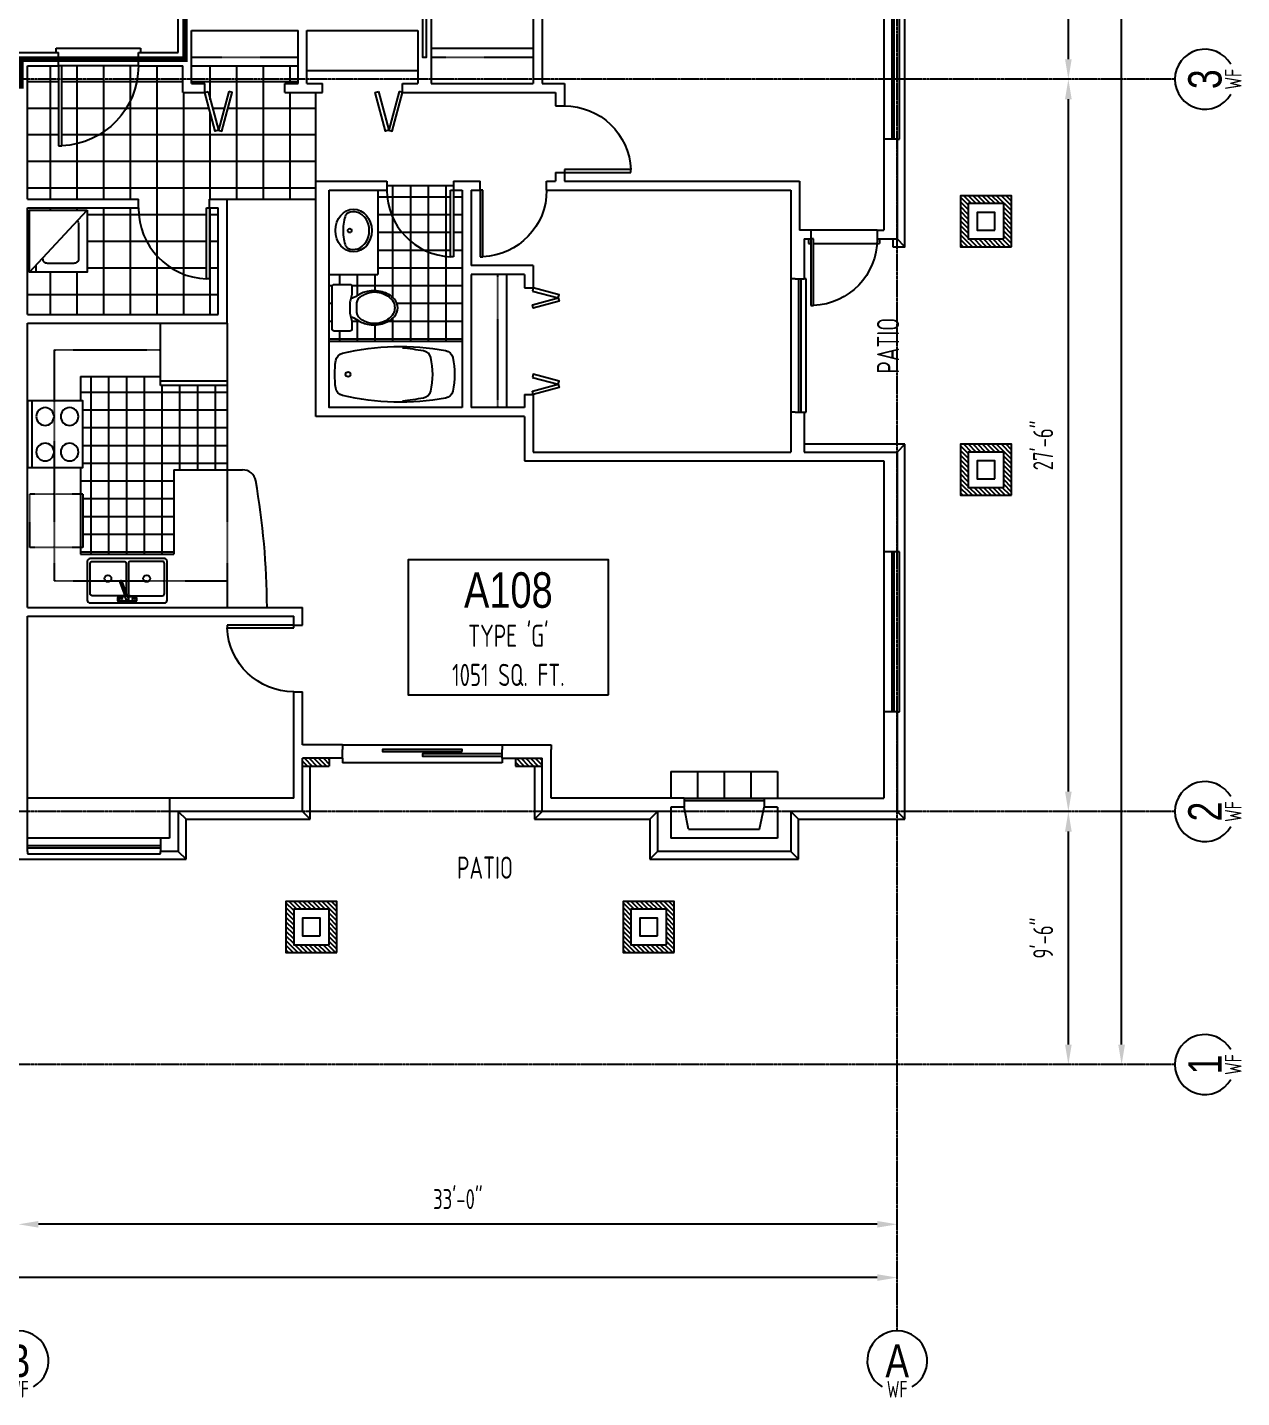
# Model space of a CAD drawing. Extents: x -2060 to 2145, y -590 to 992.
# Drawn here: x -173 to 375, y -588 to 29 of the extents above; entities that cross this region are included whole.
import ezdxf
from ezdxf.enums import TextEntityAlignment as Align

# ---------------------------------------------------------------- set-up
doc = ezdxf.new("R2010")
doc.units = 0
doc.header["$MEASUREMENT"] = 0
for name, pattern in [('CENTER2', [1.125, 0.75, -0.125, 0.125, -0.125]), ('GRIDLINE', [1.53125, 1.375, -0.0625, 0.03125, -0.0625]), ('HIDDEN2', [0.1875, 0.125, -0.0625])]:
    doc.linetypes.add(name, pattern=pattern)
doc.layers.get('0').update_dxf_attribs({"linetype": 'CONTINUOUS'})
doc.layers.get('DEFPOINTS').update_dxf_attribs({"linetype": 'CONTINUOUS'})
for name, color, linetype in [('DIMENSIONS', 20, 'CONTINUOUS'), ('FIRE SEPARATIONS', 44, 'CENTER2'), ('FURNITURE', 51, 'CONTINUOUS'), ('GRIDLINES', 65, 'GRIDLINE'), ('HATCH', 92, 'CONTINUOUS'), ('HIDDEN', 64, 'HIDDEN2'), ('STAIRS', 101, 'CONTINUOUS'), ('TEXT', 82, 'CONTINUOUS'), ('WALL', 215, 'CONTINUOUS')]:
    doc.layers.add(name, color=color, linetype=linetype)
doc.styles.add('128-AT', font='architxt.shx', dxfattribs={"width": 0.8, "height": 12})
doc.styles.add('128-ATT', font='archtitl.shx', dxfattribs={"width": 0.8, "height": 16})
doc.styles.add('AT', font='architxt.shx', dxfattribs={"width": 0.8})
doc.styles.add('ATT', font='archtitl.shx', dxfattribs={"width": 0.8})
doc.dimstyles.new('DIM96', dxfattribs={"dimscale": 96, "dimtxt": 0.09375, "dimasz": 0.09375, "dimexe": 0.0625, "dimexo": 0.0625, "dimgap": 0.0625, "dimtad": 1, "dimtoh": 1, "dimdec": 3, "dimzin": 3, "dimdsep": 46, "dimlunit": 4, "dimtxsty": 'AT', "dimcen": 0.09375, "dimdle": 0.0625, "dimclrd": 256, "dimclre": 256, "dimclrt": 82, "dimadec": 0, "dimazin": 0, "dimtfac": 1, "dimtdec": 3, "dimtofl": 0, "dimtmove": 2, "dimatfit": 3, "dimfxl": 1, "dimfrac": 2, "dimtolj": 1, "dimtzin": 0, "dimlwd": -1, "dimlwe": -1, "dimarcsym": 0})
pattern_1 = [(90, (848.089, 113.024), (8, 2e-15), []), (7e-15, (848.089, 113.024), (2e-15, -8), [])]
pattern_2 = [(135, (848.089, 113.0242), (1.0606602, 1.0606602), [])]

# ---------------------------------------------------------------- blocks, each defined once
blk = doc.blocks.new('Gridline Bubble')
blk.add_arc((0, 13.52), 13.52, 120, 60)
at = {"width": 0.8}
for tag, height, style, p in [('TYPE', 7.5, 'AT', (0, 26.33)), ('33', 15, 'ATT', (0, 13.52))]:
    blk.add_attdef(tag, text='', height=height, dxfattribs=dict(at, style=style)).set_placement(p, align=Align.MIDDLE_CENTER)
blk = doc.blocks.new('*D5')
at = {"layer": 'DEFPOINTS', "color": 0, "transparency": 16777216}
for p in [(320.48, 846.02), (320.48, 846.02), (320.48, -437.98)]:
    blk.add_point(p, dxfattribs=at)
at = {"layer": 'DIMENSIONS', "transparency": 16777216}
blk.add_line((320.48, -428.98), (320.48, 837.02), dxfattribs=at)
for points in [[(318.98, 837.02), (321.98, 837.02), (320.48, 846.02)], [(318.98, -428.98), (321.98, -428.98), (320.48, -437.98)]]:
    blk.add_solid(points, dxfattribs=at)
at = {"layer": 'DIMENSIONS', "color": 82, "transparency": 16777216, "insert": (309.12, 204.02), "char_height": 9, "attachment_point": 5, "rotation": 90, "style": 'AT'}
blk.add_mtext('\\A1;107\'-0"', dxfattribs=at)
blk = doc.blocks.new('*D6')
at = {"layer": 'DEFPOINTS', "color": 0, "transparency": 16777216}
for p in [(296.48, -323.98), (296.48, -323.98), (296.48, -437.98)]:
    blk.add_point(p, dxfattribs=at)
at = {"layer": 'DIMENSIONS', "transparency": 16777216}
blk.add_line((296.48, -428.98), (296.48, -332.98), dxfattribs=at)
for points in [[(294.98, -332.98), (297.98, -332.98), (296.48, -323.98)], [(294.98, -428.98), (297.98, -428.98), (296.48, -437.98)]]:
    blk.add_solid(points, dxfattribs=at)
at = {"layer": 'DIMENSIONS', "color": 82, "transparency": 16777216, "insert": (285.12, -380.98), "char_height": 9, "attachment_point": 5, "rotation": 90, "style": 'AT'}
blk.add_mtext('\\A1;9\'-6"', dxfattribs=at)
blk = doc.blocks.new('*D10')
at = {"layer": 'DEFPOINTS', "color": 0, "transparency": 16777216}
for p in [(-176.65, -509.98), (-176.65, -509.98), (219.35, -509.98)]:
    blk.add_point(p, dxfattribs=at)
at = {"layer": 'DIMENSIONS', "transparency": 16777216}
blk.add_line((210.35, -509.98), (-167.65, -509.98), dxfattribs=at)
for points in [[(-167.65, -508.48), (-167.65, -511.48), (-176.65, -509.98)], [(210.35, -508.48), (210.35, -511.48), (219.35, -509.98)]]:
    blk.add_solid(points, dxfattribs=at)
at = {"layer": 'DIMENSIONS', "color": 82, "transparency": 16777216, "insert": (21.35, -498.62), "char_height": 9, "attachment_point": 5, "style": 'AT'}
blk.add_mtext('\\A1;33\'-0"', dxfattribs=at)
blk = doc.blocks.new('*D9')
at = {"layer": 'DEFPOINTS', "color": 0, "transparency": 16777216}
for p in [(-1880.65, -533.98), (-1880.65, -533.98), (219.35, -533.98)]:
    blk.add_point(p, dxfattribs=at)
at = {"layer": 'DIMENSIONS', "transparency": 16777216}
blk.add_line((210.35, -533.98), (-1871.65, -533.98), dxfattribs=at)
for points in [[(-1871.65, -532.48), (-1871.65, -535.48), (-1880.65, -533.98)], [(210.35, -532.48), (210.35, -535.48), (219.35, -533.98)]]:
    blk.add_solid(points, dxfattribs=at)
at = {"layer": 'DIMENSIONS', "color": 82, "transparency": 16777216, "insert": (-830.65, -522.62), "char_height": 9, "attachment_point": 5, "style": 'AT'}
blk.add_mtext('\\A1;175\'-0"', dxfattribs=at)
blk = doc.blocks.new('*D28')
at = {"layer": 'DEFPOINTS', "color": 0, "transparency": 16777216}
for p in [(296.48, 6.02), (296.48, 6.02), (296.48, -323.98)]:
    blk.add_point(p, dxfattribs=at)
at = {"layer": 'DIMENSIONS', "transparency": 16777216}
blk.add_line((296.48, -314.98), (296.48, -2.98), dxfattribs=at)
for points in [[(294.98, -2.98), (297.98, -2.98), (296.48, 6.02)], [(294.98, -314.98), (297.98, -314.98), (296.48, -323.98)]]:
    blk.add_solid(points, dxfattribs=at)
at = {"layer": 'DIMENSIONS', "color": 82, "transparency": 16777216, "insert": (285.12, -158.98), "char_height": 9, "attachment_point": 5, "rotation": 90, "style": 'AT'}
blk.add_mtext('\\A1;27\'-6"', dxfattribs=at)
blk = doc.blocks.new('*D29')
at = {"layer": 'DEFPOINTS', "color": 0, "transparency": 16777216}
for p in [(296.48, 96.02), (296.48, 96.02), (296.48, 6.02)]:
    blk.add_point(p, dxfattribs=at)
at = {"layer": 'DIMENSIONS', "transparency": 16777216}
blk.add_line((296.48, 15.02), (296.48, 87.02), dxfattribs=at)
for points in [[(294.98, 87.02), (297.98, 87.02), (296.48, 96.02)], [(294.98, 15.02), (297.98, 15.02), (296.48, 6.02)]]:
    blk.add_solid(points, dxfattribs=at)
at = {"layer": 'DIMENSIONS', "color": 82, "transparency": 16777216, "insert": (285.12, 51.02), "char_height": 9, "attachment_point": 5, "rotation": 90, "style": 'AT'}
blk.add_mtext('\\A1;7\'-6"', dxfattribs=at)
blk = doc.blocks.new('DOOR')
for p, q in [((0, 1), (0.042, 1)), ((0, 0), (0, 1)), ((0.042, 1), (0.042, 0)), ((0.042, 0), (0, 0))]:
    blk.add_line(p, q)
blk.add_arc((0, 0), 1, 0, 87.612)
blk = doc.blocks.new('LAV')
blk.add_circle((0, -9.26), 0.875)
for centre, start, end in [((-6.09, -9.25), 113.53151, 154.40449), ((6.09, -9.25), 25.59812, 66.47298)]:
    blk.add_arc(centre, 2, start, end)
blk.add_ellipse((0, -11), major_axis=(9.63, 0), ratio=0.850649)
for centre, major_axis, ratio, start_param, end_param in [((0, -11), (8.5, 0), 0.83084, 2.762819, 6.661999), ((0, -9.26), (-8.75, 0), 0.341014, 3.806048, 5.618834)]:
    blk.add_ellipse(centre, major_axis=major_axis, ratio=ratio, start_param=start_param, end_param=end_param)
blk = doc.blocks.new('TOILET')
for points in [[(9.6, -5.46), (8.9, -3.04, -0.069687), (8.75, -1.94), (8.75, 1.94, -0.069687), (8.9, 3.04), (9.6, 5.46, 0.069687), (9.75, 6.56), (9.75, 9.5, 0.414214), (8.75, 10.5), (1.75, 10.5, 0.414214), (0.75, 9.5), (0.75, -9.5, 0.414214), (1.75, -10.5), (8.75, -10.5, 0.414214), (9.75, -9.5), (9.75, -6.56, 0.069687)], [(11.94, -1.06, 0.281665), (13.53, -4.91, 0.102457), (17.89, -6.89, 0.208018), (25.75, -5.34, 0.095407), (28.36, -2.78, 0.12335), (29.01, 0, 0.12335), (28.36, 2.78, 0.095407), (25.75, 5.34, 0.208018), (17.89, 6.89, 0.102457), (13.53, 4.91, 0.281665), (11.94, 1.06)]]:
    blk.add_lwpolyline(points, format="xyb", close=True)
blk.add_lwpolyline([(9.2, 4.09, 0.10369), (11.94, 5.35, -0.091297), (16.65, 7.39, -0.120114), (23.35, 7.19, -0.14964), (28.96, 3.87, -0.166698), (30.36, 0, -0.166698), (28.96, -3.87, -0.14964), (23.35, -7.19, -0.120114), (16.65, -7.39, -0.091297), (11.94, -5.35, 0.10369), (9.2, -4.09, 0.10369)], format="xyb")
blk = doc.blocks.new('TUB5')
blk.add_lwpolyline([(0, 30), (60, 30), (60, 0), (0, 0)], close=True)
blk.add_lwpolyline([(4.33, 22.61, -0.302201), (7.52, 25.69, -0.103832), (54, 24.51, -0.306794), (57.03, 21.2, -0.073951), (57.03, 8.8, -0.307224), (53.99, 5.49, -0.103037), (7.52, 4.31, -0.302632), (4.33, 7.39, -0.108169)], format="xyb", close=True)
blk.add_lwpolyline([(27.02, 2.99, -0.021033), (17.52, 4.31, -0.302632), (14.33, 7.39, -0.108169), (14.33, 22.61, -0.302201), (17.52, 25.69, -0.021203), (27.02, 27.02, -0.021203)], format="xyb")
blk.add_circle((51.5, 15), 1.12)
blk = doc.blocks.new('WASH-DRY-STACK')
for p, q in [((14, 0), (-14, -26)), ((14, -3), (10.77, -3))]:
    blk.add_line(p, q)
blk.add_lwpolyline([(-14, -26), (14, -26), (14, 0), (-14, 0)], close=True)
blk.add_lwpolyline([(-9.23, -21.57, 0.167732), (-8, -22), (8, -22, 0.414214), (10, -20), (10, -8, 0.414214), (8, -6), (7.54, -6)], format="xyb")
blk = doc.blocks.new('BF30')
at = {"flags": 128}
for points in [[(1.45, -0.39), (6.11, 17), (4.66, 17.39), (0, 0)], [(10.77, -0.39), (6.11, 17), (7.56, 17.39), (12.22, 0)]]:
    blk.add_lwpolyline(points, close=True, dxfattribs=at)
blk = doc.blocks.new('BF20')
at = {"flags": 128}
for points in [[(1.45, -0.39), (4.55, 11.2), (3.11, 11.59), (0, 0)], [(7.66, -0.39), (4.55, 11.2), (6, 11.59), (9.11, 0)]]:
    blk.add_lwpolyline(points, close=True, dxfattribs=at)
blk = doc.blocks.new('RANGE')
blk.add_line((15, 2), (-15, 2))
blk.add_lwpolyline([(-15, 0), (-15, 25), (15, 25), (15, 0)], close=True)
for centre in [(-8, 19), (8, 19), (-8, 8), (8, 8)]:
    blk.add_circle(centre, 4)
blk = doc.blocks.new('Fridge')
blk.add_line((30, -26), (0, -26))
blk.add_lwpolyline([(0, -28), (0, 0), (30, 0), (30, -28)], close=True)
blk = doc.blocks.new('kitsink30')
for p, q in [((-4.31, -3), (-4.31, -4.5)), ((-4.06, -2.75), (4.06, -2.75)), ((-4.06, -4.75), (-0.24, -4.75)), ((-0.53, -3.95), (-0.08, -5.17)), ((0.99, -4.78), (-0.08, -5.17)), ((2.49, -11.61), (0.07, -5.12)), ((0.53, -3.55), (0.99, -4.78)), ((0.84, -4.83), (3.26, -11.33)), ((0.98, -4.75), (4.06, -4.75)), ((4.31, -3), (4.31, -4.5))]:
    blk.add_line(p, q)
for points in [[(-16.75, -22), (16.75, -22, 0.414214), (18, -20.75), (18, -3.25, 0.414214), (16.75, -2), (-16.75, -2, 0.414214), (-18, -3.25), (-18, -20.75, 0.414214)], [(-1.5, -5.25), (-15.75, -5.25, 0.414214), (-16.75, -6.25), (-16.75, -19.75, 0.414214), (-15.75, -20.75), (-1.5, -20.75, 0.414214), (-0.5, -19.75), (-0.5, -6.25, 0.414214)]]:
    blk.add_lwpolyline(points, format="xyb", close=True)
blk.add_lwpolyline([(1.04, -5.36, -0.121112), (1.5, -5.25), (15.75, -5.25, -0.414214), (16.75, -6.25), (16.75, -19.75, -0.414214), (15.75, -20.75), (1.5, -20.75, -0.414214), (0.5, -19.75), (0.5, -6.26)], format="xyb")
for centre, radius in [((-2.91, -3.75), 0.616), ((2.91, -3.75), 0.616), ((-8.75, -13), 1.55), ((8.75, -13), 1.55)]:
    blk.add_circle(centre, radius)
for centre, radius, start, end in [((-4.06, -3), 0.25, 90, 180), ((-4.06, -4.5), 0.25, 180, 270), ((0, -3.75), 0.75, 339.84, 240.98276), ((0, -3.75), 0.57, 20.41138, 200.41138), ((4.06, -3), 0.25, 0, 90), ((4.06, -4.5), 0.25, 270, 0), ((2.87, -11.47), 0.534, 160.36095, 60.46181)]:
    blk.add_arc(centre, radius, start, end)
blk = doc.blocks.new('DW')
at = {"linetype": 'Continuous'}
blk.add_line((-26, 24), (-26, 0), dxfattribs=at)
for p, q in [((-26, 24), (-24, 24)), ((-26, 0), (-24, 0))]:
    blk.add_line(p, q)
at = {"linetype": 'HIDDEN2'}
for p, q in [((-24, 24), (-2, 24)), ((-2, 24), (-2, 0)), ((-24, 0), (-2, 0))]:
    blk.add_line(p, q, dxfattribs=at)
blk = doc.blocks.new('SLDR60')
for p, q in [((0, 0), (0, -2)), ((0, -2), (72, -2)), ((72, 0), (72, -2))]:
    blk.add_line(p, q)
at = {"flags": 128}
for points in [[(0, 1), (0, 2), (36, 2), (36, 1)], [(18, 3), (18, 4), (54, 4), (54, 3)]]:
    blk.add_lwpolyline(points, close=True, dxfattribs=at)
blk = doc.blocks.new('WIN6')
for p, q in [((0, 1), (1, 1)), ((0, 0), (0, 1)), ((1, 1), (1, 0)), ((1, -1.5), (0, -1.5)), ((1, -2.5), (0, -2.5)), ((1, -6), (0, -6))]:
    blk.add_line(p, q)

msp = doc.modelspace()

# ---------------------------------------------------------------- hatches: boundary and pattern name
at = {"layer": 'HATCH'}
h = msp.add_hatch(dxfattribs=at)
h.set_pattern_fill('_USER,_O', color=256, scale=12, double=1, pattern_type=0)
h.set_pattern_definition([(180, (-102.213, -30.976), (0, 12), []), (90, (-102.213, -30.976), (12, 7e-16), [])])
h.paths.add_polyline_path([(-172.6468, 12.0182), (-158.6468, 12.0182), (-158.6468, -23.9818), (-157.1468, -23.9818), (-157.1468, -23.9505, 0.40205817), (-122.6468, 12.0182), (-102.6468, 12.0182), (-102.6468, 0.0182), (-92.6468, 0.0182), (-87.988, -17.3684), (-86.5391, -16.9802), (-85.0902, -17.3684), (-80.4315, 0.0182), (-81.8804, 0.4064), (-86.5391, -16.9802), (-91.1979, 0.4064), (-92.6468, 0.0182), (-92.6468, 4.0182), (-98.6468, 4.0182), (-98.6468, 12.0182), (-50.6468, 12.0182), (-50.6468, 4.0182), (-56.6468, 4.0182), (-56.6468, 0.0182), (-42.6468, 0.0182), (-42.6468, -39.9818), (-42.6468, -47.9818), (-82.6468, -47.9818), (-90.6468, -47.9818), (-90.6468, -51.9818), (-91.9801, -51.9818), (-91.9801, -83.954, -0.40205817), (-122.6468, -51.9818), (-122.6468, -47.9818), (-172.6468, -47.9818)])
h.paths.add_polyline_path([(-172.6468, -51.9818), (-122.6468, -51.9818, 0.40205817), (-91.9801, -83.954), (-91.9801, -83.9818), (-90.6468, -83.9818), (-90.6468, -51.9818), (-86.6468, -51.9818), (-86.6468, -99.9818), (-172.6468, -99.9818)])
h.paths.add_polyline_path([(-145.6468, -52.9818), (-171.6468, -52.9818), (-171.6468, -80.9818), (-145.6468, -80.9818)], flags=16)
h.paths.add_polyline_path([(-149.6468, -74.9818), (-149.6468, -58.9818, 0.16773158), (-150.0726, -57.7481), (-165.6468, -74.5202), (-165.6468, -74.9818, 0.41421356), (-163.6468, -76.9818), (-151.6468, -76.9818, 0.41421356)], flags=0)
h.paths.add_polyline_path([(-157.1468, 12.0182), (-122.6468, 12.0182, -0.40205817), (-157.1468, -23.9505)])
h = msp.add_hatch(dxfattribs=at)
h.set_pattern_fill('ANSI37,_O', color=256, scale=64, angle=45)
h.set_pattern_definition(pattern_1)
h.paths.add_polyline_path([(-36.6468, -81.9818), (-14.6468, -81.9818), (-14.6468, -43.9818), (-10.6468, -43.9818, 0.40205817), (18.1032, -73.9557), (18.1032, -73.9818), (19.3532, -73.9818), (19.3532, -43.9818), (23.3532, -43.9818), (23.3532, -111.9818), (-36.6468, -111.9818)])
h.paths.add_polyline_path([(-7.1584, -93.1154, 0.14963965), (-12.7649, -89.7943, 0.12011409), (-19.463, -89.596, 0.09129743), (-24.1765, -91.6283, -0.10369038), (-26.9118, -92.893), (-26.5196, -91.5204, 0.0696874), (-26.3657, -90.4216), (-26.3657, -87.4818, 0.41421356), (-27.3657, -86.4818), (-34.3657, -86.4818, 0.41421356), (-35.3657, -87.4818), (-35.3657, -106.4818, 0.41421356), (-34.3657, -107.4818), (-27.3657, -107.4818, 0.41421356), (-26.3657, -106.4818), (-26.3657, -103.542, 0.0696874), (-26.5196, -102.4431), (-26.9118, -101.0706, -0.10369022), (-24.1765, -102.3352, 0.09129737), (-19.463, -104.3676, 0.12011399), (-12.7649, -104.1693, 0.14963961), (-7.1584, -100.8482, 0.1666983), (-5.757, -96.9818, 0.16669833)], flags=16)
h.paths.add_polyline_path([(-7.7538, -94.2059, 0.09540686), (-10.3706, -91.6449, 0.20801838), (-18.2226, -90.0917, 0.10245672), (-22.5888, -92.0745, 0.12539928), (-23.8439, -93.5926), (-24.4102, -93.5926), (-24.4102, -95.0451), (-24.2182, -95.0451, 0.05529312), (-24.1765, -95.9236), (-24.1765, -98.0399, 0.05529311), (-24.2182, -98.9185), (-24.4102, -98.9185), (-24.4102, -100.3709), (-23.8439, -100.3709, 0.1253994), (-22.5888, -101.8891), (-22.5888, -101.8891, 0.10245655), (-18.2226, -103.8719, 0.20801838), (-10.3706, -102.3187, 0.09540688), (-7.7538, -99.7576, 0.12335019), (-7.1052, -96.9818, 0.12335035)], flags=0)
h.paths.add_polyline_path([(-25.3634, -94.3308, 1), (-24.4222, -94.3308, 1)], flags=0)
h.paths.add_polyline_path([(-25.3634, -99.6328, 1), (-24.4222, -99.6328, 1)], flags=0)
h.paths.add_polyline_path([(-10.6468, -43.9818), (-10.6468, -41.9818), (19.3532, -41.9818), (19.3532, -43.9818), (18.1032, -43.9818), (18.1032, -73.9557, -0.40205817)])
h = msp.add_hatch(dxfattribs=at)
h.set_pattern_fill('ANSI31', color=256, scale=12, style=0)
h.set_pattern_definition([(135, (806.089, 101.0242), (1.06066, 1.06066), [])])
h.paths.add_polyline_path([(247.8532, -46.4818), (270.8532, -46.4818), (270.8532, -69.4818), (247.8532, -69.4818)])
h.paths.add_polyline_path([(267.3532, -65.9818), (267.3532, -49.9818), (251.3532, -49.9818), (251.3532, -65.9818)], flags=16)
h = msp.add_hatch(dxfattribs=at)
h.set_pattern_fill('ANSI37,_O', color=256, scale=64, angle=45)
h.set_pattern_definition(pattern_1)
h.paths.add_polyline_path([(-147.6467, -138.9818), (-148.6467, -138.9818), (-148.6468, -127.9818), (-112.6468, -127.9818), (-112.6468, -131.9818), (-82.6468, -131.9818), (-82.6468, -169.9818), (-106.6468, -169.9818), (-106.6468, -207.9818), (-148.6468, -207.9818), (-148.6467, -204.9818), (-147.6468, -204.9818), (-147.6467, -180.9818), (-148.6467, -180.9818), (-148.6467, -168.9818), (-147.6467, -168.9818)])
h = msp.add_hatch(dxfattribs=at)
h.set_pattern_fill('ANSI31', color=256, scale=12, style=0)
h.set_pattern_definition([(135, (806.089, -10.9758), (1.06066, 1.06066), [])])
h.paths.add_polyline_path([(247.8532, -158.4818), (270.8532, -158.4818), (270.8532, -181.4818), (247.8532, -181.4818)])
h.paths.add_polyline_path([(267.3532, -177.9818), (267.3532, -161.9818), (251.3532, -161.9818), (251.3532, -177.9818)], flags=16)
h = msp.add_hatch(dxfattribs=at)
h.set_pattern_fill('ANSI31', color=256, scale=12, style=0)
h.set_pattern_definition(pattern_2)
h.paths.add_polyline_path([(-48.6468, -299.9818), (-36.6468, -299.9818), (-36.6468, -303.4818), (-45.1468, -303.4818), (-48.6468, -303.4818)])
h = msp.add_hatch(dxfattribs=at)
h.set_pattern_fill('ANSI31', color=256, scale=12, style=0)
h.set_pattern_definition(pattern_2)
h.paths.add_polyline_path([(47.3532, -299.9818), (59.3532, -299.9818), (59.3532, -303.4818), (47.3532, -303.4818)])
h = msp.add_hatch(dxfattribs=at)
h.set_pattern_fill('ANSI31', color=256, scale=12, style=0)
h.set_pattern_definition([(135, (502.089, -216.9758), (1.06066, 1.06066), [])])
h.paths.add_polyline_path([(-56.1468, -364.4818), (-33.1468, -364.4818), (-33.1468, -387.4818), (-56.1468, -387.4818)])
h.paths.add_polyline_path([(-36.6468, -383.9818), (-36.6468, -367.9818), (-52.6468, -367.9818), (-52.6468, -383.9818)], flags=16)
h = msp.add_hatch(dxfattribs=at)
h.set_pattern_fill('ANSI31', color=256, scale=12, style=0)
h.set_pattern_definition([(135, (654.089, -216.9758), (1.06066, 1.06066), [])])
h.paths.add_polyline_path([(95.8532, -364.4818), (118.8532, -364.4818), (118.8532, -387.4818), (95.8532, -387.4818)])
h.paths.add_polyline_path([(115.3532, -383.9818), (115.3532, -367.9818), (99.3532, -367.9818), (99.3532, -383.9818)], flags=16)

# ---------------------------------------------------------------- linework, layer by layer
at = {"layer": 'FIRE SEPARATIONS', "ltscale": 0.5, "const_width": 2.5}
msp.add_lwpolyline([(-101.6468, 96.0182), (-101.6468, 15.0182), (-175.6468, 15.0182), (-175.6468, 3.0182), (-176.6468, 3.0182), (-313.6468, 3.0182), (-313.6468, -8.9818), (-361.6468, -8.9818), (-361.6468, 3.0182), (-464.6468, 3.0182), (-599.6468, 3.0182), (-599.6468, -8.9818), (-647.6468, -8.9818)], dxfattribs=at)
at = {"layer": 'FURNITURE'}
for p, q in [((-159.6468, 20.0182), (-121.6468, 20.0182)), ((-159.6468, 18.0182), (-159.6468, 20.0182)), ((-121.6468, 20.0182), (-121.6468, 18.0182)), ((9.3532, 20.0182), (55.3532, 20.0182)), ((-122.6468, 12.0182), (-157.1468, 12.0182)), ((-98.6468, 12.0182), (-50.6468, 12.0182)), ((-46.6468, 10.0182), (3.3532, 10.0182)), ((-14.6468, -43.9818), (-14.6468, -81.9818)), ((179.3532, -65.9818), (179.3532, -67.9818)), ((210.3532, -61.9818), (180.3532, -61.9818)), ((211.3532, -65.9818), (211.3532, -67.9818)), ((179.3532, -67.9818), (180.3532, -67.9818)), ((181.6032, -67.9818), (211.3532, -67.9818)), ((-36.6468, -81.9818), (-14.6468, -81.9818)), ((43.3532, -141.9818), (43.3532, -81.9818)), ((-82.6468, -103.9818), (-82.6468, -127.9818)), ((-148.6468, -127.9818), (-148.6467, -138.9818)), ((-148.6468, -127.9818), (-112.6468, -127.9818)), ((-148.6467, -168.9818), (-148.6468, -207.9818)), ((-106.6468, -169.9818), (-82.6468, -169.9818)), ((-106.6468, -169.9818), (-106.6468, -207.9818)), ((-82.6468, -169.9818), (-75.6521, -169.9818)), ((-148.6468, -207.9818), (-106.6468, -207.9818)), ((-30.6468, -293.9818), (41.3532, -293.9818)), ((117.3532, -305.9818), (165.3532, -305.9818)), ((117.3532, -305.9818), (117.3532, -317.9818)), ((165.3532, -305.9818), (165.3532, -317.9818)), ((-108.6468, -317.9818), (-172.6468, -317.9818)), ((123.3532, -317.9818), (159.3532, -317.9818)), ((123.3532, -318.9818), (159.3532, -318.9818)), ((125.3532, -331.9818), (123.3532, -321.9818)), ((157.3532, -331.9818), (159.3532, -321.9818)), ((125.3532, -331.9818), (157.3532, -331.9818))]:
    msp.add_line(p, q, dxfattribs=at)
msp.add_lwpolyline([(5.6032, 47.7955), (7.1032, 47.7955), (7.1032, 15.7955), (5.6032, 15.7955)], close=True, dxfattribs=at)
for centre, radius, start, end in [((-75.6521, -175.9818), 6, 9.9038015, 90), ((-406.8525, -233.8081), 342.2106, 0.3057861, 9.9038015)]:
    msp.add_arc(centre, radius, start, end, dxfattribs=at)
at = {"layer": 'GRIDLINES'}
for p, q in [((219.3532, -557.9818), (219.3532, 961.5908)), ((344.4754, 6.0182), (-2030.0704, 6.0182)), ((344.4754, -323.9818), (-2030.0704, -323.9818)), ((344.4754, -437.9818), (-2030.0704, -437.9818))]:
    msp.add_line(p, q, dxfattribs=at)
at = {"layer": 'HATCH'}
for p, q in [((-42.6468, -39.9818), (-42.6468, 0.0182)), ((19.3532, -41.9818), (-10.6468, -41.9818)), ((-82.6468, -47.9818), (-42.6468, -47.9818)), ((-82.6468, -131.9818), (-82.6468, -169.9818)), ((129.3532, -305.9818), (129.3532, -317.9818)), ((141.3532, -305.9818), (141.3532, -317.9818)), ((153.3532, -305.9818), (153.3532, -317.9818))]:
    msp.add_line(p, q, dxfattribs=at)
at = {"layer": 'HIDDEN'}
for p, q in [((-98.6468, 16.0182), (-50.6468, 16.0182)), ((9.3532, 16.0182), (55.3532, 16.0182)), ((39.3532, -141.9818), (39.3532, -81.9818)), ((-160.6468, -115.9818), (-160.6468, -219.9818)), ((-160.6468, -115.9818), (-112.6468, -115.9818)), ((-82.6468, -169.9818), (-82.6468, -231.9818)), ((-160.6468, -219.9818), (-82.6468, -219.9818))]:
    msp.add_line(p, q, dxfattribs=at)
at = {"layer": 'STAIRS'}
for p, q in [((217.3532, -65.9818), (217.3532, -69.4818)), ((222.8532, -69.4818), (219.3532, -65.9818)), ((222.8532, -158.4818), (177.3532, -158.4818)), ((222.8532, -158.4818), (219.3532, -161.9818)), ((222.8532, -327.4818), (222.8532, -158.4818)), ((-36.6468, -299.9818), (-36.6468, -303.4818)), ((47.3532, -299.9818), (47.3532, -303.4818)), ((-48.6468, -303.4818), (-36.6468, -303.4818)), ((-45.1468, -327.4818), (-45.1468, -303.4818)), ((47.3532, -303.4818), (59.3532, -303.4818)), ((55.8532, -303.4818), (55.8532, -327.4818)), ((-104.6468, -323.9818), (-101.1468, -327.4818)), ((-48.6468, -323.9818), (-45.1468, -327.4818)), ((59.3532, -323.9818), (55.8532, -327.4818)), ((111.3532, -323.9818), (107.8532, -327.4818)), ((174.8532, -327.4818), (171.3532, -323.9818)), ((222.8532, -327.4818), (219.3532, -323.9818)), ((-101.1468, -345.4818), (-101.1468, -327.4818)), ((-101.1468, -327.4818), (-45.1468, -327.4818)), ((55.8532, -327.4818), (107.8532, -327.4818)), ((107.8532, -327.4818), (107.8532, -345.4818)), ((174.8532, -345.4818), (174.8532, -327.4818)), ((174.8532, -327.4818), (222.8532, -327.4818)), ((-176.6468, -345.4818), (-101.1468, -345.4818)), ((-104.6468, -341.9818), (-101.1468, -345.4818)), ((111.3532, -341.9818), (107.8532, -345.4818)), ((107.8532, -345.4818), (174.8532, -345.4818)), ((171.3532, -341.9818), (174.8532, -345.4818))]:
    msp.add_line(p, q, dxfattribs=at)
msp.add_lwpolyline([(217.3532, -69.4818), (222.8532, -69.4818), (222.8532, 92.0182)], dxfattribs=at)
for points in [[(270.8532, -69.4818), (270.8532, -46.4818), (247.8532, -46.4818), (247.8532, -69.4818)], [(270.8532, -181.4818), (270.8532, -158.4818), (247.8532, -158.4818), (247.8532, -181.4818)], [(-33.1468, -387.4818), (-33.1468, -364.4818), (-56.1468, -364.4818), (-56.1468, -387.4818)], [(118.8532, -387.4818), (118.8532, -364.4818), (95.8532, -364.4818), (95.8532, -387.4818)]]:
    msp.add_lwpolyline(points, close=True, dxfattribs=at)
at = {"layer": 'TEXT'}
msp.add_lwpolyline([(89.2833, -271.3262), (89.2833, -210.5628), (-1.0501, -210.5628), (-1.0501, -271.3262)], close=True, dxfattribs=at)
at = {"layer": 'WALL'}
for p, q in [((-104.6468, 18.0182), (-104.6468, 68.0182)), ((9.3532, 36.0182), (9.3532, 4.0182)), ((55.3532, 33.0182), (55.3532, 4.0182)), ((59.3532, 33.0182), (59.3532, 4.0182)), ((-98.6468, 28.0182), (-50.6468, 28.0182)), ((-98.6468, 4.0182), (-98.6468, 28.0182)), ((-50.6468, 4.0182), (-50.6468, 28.0182)), ((-46.6468, 28.0182), (3.3532, 28.0182)), ((-46.6468, 4.0182), (-46.6468, 28.0182)), ((3.3532, 28.0182), (3.3532, 4.0182)), ((-178.6468, 18.0182), (-158.6468, 18.0182)), ((-158.6468, 12.0182), (-158.6468, 18.0182)), ((-122.6468, 18.0182), (-104.6468, 18.0182)), ((-122.6468, 12.0182), (-122.6468, 18.0182)), ((-172.6468, -47.9818), (-172.6468, 12.0182)), ((-172.6468, 12.0182), (-158.6468, 12.0182)), ((-122.6468, 12.0182), (-102.6468, 12.0182)), ((-102.6468, 0.0182), (-102.6468, 12.0182)), ((-102.6468, 0.0182), (-92.6468, 0.0182)), ((-98.6468, 4.0182), (-92.6468, 4.0182)), ((-92.6468, 0.0182), (-92.6468, 4.0182)), ((-56.6468, 4.0182), (-50.6468, 4.0182)), ((-56.6468, 0.0182), (-56.6468, 4.0182)), ((-56.6468, 0.0182), (-39.6468, 0.0182)), ((-46.6468, 4.0182), (-39.6468, 4.0182)), ((-39.6468, 0.0182), (-39.6468, 4.0182)), ((-3.6468, 4.0182), (3.3532, 4.0182)), ((-3.6468, 0.0182), (-3.6468, 4.0182)), ((-3.6468, 0.0182), (65.3532, 0.0182)), ((9.3532, 4.0182), (55.3532, 4.0182)), ((59.3532, 4.0182), (69.3532, 4.0182)), ((65.3532, 0.0182), (65.3532, -5.9818)), ((69.3532, 4.0182), (69.3532, -5.9818)), ((65.3532, -5.9818), (69.3532, -5.9818)), ((213.3532, -20.9818), (213.3532, -61.9818)), ((215.3532, -20.9818), (213.3532, -20.9818)), ((219.3532, -20.9818), (215.3532, -20.9818)), ((219.3532, -20.9818), (219.3532, -65.9818)), ((65.3532, -35.9818), (65.3532, -39.9818)), ((65.3532, -35.9818), (69.3532, -35.9818)), ((69.3532, -35.9818), (69.3532, -39.9818)), ((-42.6468, -145.9818), (-42.6468, -39.9818)), ((-42.6468, -39.9818), (-10.6468, -39.9818)), ((-10.6468, -39.9818), (-10.6468, -43.9818)), ((19.3532, -39.9818), (19.3532, -43.9818)), ((19.3532, -39.9818), (31.3532, -39.9818)), ((31.3532, -43.9818), (31.3532, -39.9818)), ((61.3532, -43.9818), (61.3532, -39.9818)), ((61.3532, -39.9818), (65.3532, -39.9818)), ((69.3532, -39.9818), (175.3532, -39.9818)), ((175.3532, -39.9818), (175.3532, -61.9818)), ((-172.6468, -47.9818), (-122.6468, -47.9818)), ((-122.6468, -51.9818), (-122.6468, -47.9818)), ((-90.6468, -51.9818), (-90.6468, -47.9818)), ((-90.6468, -47.9818), (-82.6468, -47.9818)), ((-82.6468, -103.9818), (-82.6468, -47.9818)), ((-36.6468, -141.9818), (-36.6468, -43.9818)), ((-36.6468, -43.9818), (-10.6468, -43.9818)), ((19.3532, -43.9818), (23.3532, -43.9818)), ((23.3532, -43.9818), (23.3532, -141.9818)), ((27.3532, -43.9818), (31.3532, -43.9818)), ((27.3532, -43.9818), (27.3532, -77.9818)), ((61.3532, -43.9818), (171.3532, -43.9818)), ((171.3532, -43.9818), (171.3532, -83.9818)), ((-172.6468, -51.9818), (-122.6468, -51.9818)), ((-172.6468, -99.9818), (-172.6468, -51.9818)), ((-90.6468, -51.9818), (-86.6468, -51.9818)), ((-86.6468, -99.9818), (-86.6468, -51.9818)), ((177.3532, -61.9818), (175.3532, -61.9818)), ((180.3532, -61.9818), (177.3532, -61.9818)), ((177.3532, -65.9818), (180.3532, -65.9818)), ((177.3532, -65.9818), (177.3532, -83.9818)), ((180.3532, -61.9818), (180.3532, -65.9818)), ((210.3532, -61.9818), (210.3532, -65.9818)), ((210.3532, -61.9818), (213.3532, -61.9818)), ((210.3532, -65.9818), (219.3532, -65.9818)), ((55.3532, -77.9818), (27.3532, -77.9818)), ((55.3532, -77.9818), (55.3532, -87.9818)), ((51.3532, -81.9818), (27.3532, -81.9818)), ((27.3532, -81.9818), (27.3532, -141.9818)), ((51.3532, -81.9818), (51.3532, -87.9818)), ((173.3532, -83.9818), (171.3532, -83.9818)), ((173.3532, -83.9818), (177.3532, -83.9818)), ((51.3532, -87.9818), (55.3532, -87.9818)), ((-172.6468, -99.9818), (-86.6468, -99.9818)), ((-172.6468, -231.9818), (-172.6468, -103.9818)), ((-172.6468, -103.9818), (-82.6468, -103.9818)), ((23.3532, -141.9818), (-36.6468, -141.9818)), ((51.3532, -141.9818), (27.3532, -141.9818)), ((51.3532, -135.9818), (51.3532, -141.9818)), ((51.3532, -135.9818), (55.3532, -135.9818)), ((55.3532, -135.9818), (55.3532, -161.9818)), ((51.3532, -145.9818), (-42.6468, -145.9818)), ((51.3532, -145.9818), (51.3532, -165.9818)), ((171.3532, -143.9818), (171.3532, -161.9818)), ((173.3532, -143.9818), (171.3532, -143.9818)), ((173.3532, -143.9818), (177.3532, -143.9818)), ((177.3532, -143.9818), (177.3532, -161.9818)), ((51.3532, -165.9818), (213.3532, -165.9818)), ((55.3532, -161.9818), (171.3532, -161.9818)), ((177.3532, -161.9818), (219.3532, -161.9818)), ((213.3532, -165.9818), (213.3532, -206.9818)), ((219.3532, -161.9818), (219.3532, -206.9818)), ((215.3532, -206.9818), (213.3532, -206.9818)), ((219.3532, -206.9818), (215.3532, -206.9818)), ((-172.6468, -231.9818), (-48.6468, -231.9818)), ((-48.6468, -239.9818), (-48.6468, -231.9818)), ((-172.6468, -341.9818), (-172.6468, -235.9818)), ((-172.6468, -235.9818), (-52.6468, -235.9818)), ((-52.6468, -239.9818), (-52.6468, -235.9818)), ((-52.6468, -239.9818), (-48.6468, -239.9818)), ((-52.6468, -317.9818), (-52.6468, -269.9818)), ((-52.6468, -269.9818), (-48.6468, -269.9818)), ((-48.6468, -293.9818), (-48.6468, -269.9818)), ((213.3532, -278.9818), (213.3532, -317.9818)), ((215.3532, -278.9818), (213.3532, -278.9818)), ((219.3532, -278.9818), (215.3532, -278.9818)), ((219.3532, -278.9818), (219.3532, -323.9818)), ((-30.6468, -293.9818), (-48.6468, -293.9818)), ((-30.6468, -293.9818), (-30.6468, -295.9818)), ((-30.6468, -299.9818), (-30.6468, -295.9818)), ((41.3532, -293.9818), (63.3532, -293.9818)), ((41.3532, -293.9818), (41.3532, -295.9818)), ((41.3532, -299.9818), (41.3532, -295.9818)), ((63.3532, -293.9818), (63.3532, -295.9818)), ((63.3532, -317.9818), (63.3532, -295.9818)), ((-30.6468, -299.9818), (-48.6468, -299.9818)), ((-48.6468, -323.9818), (-48.6468, -299.9818)), ((41.3532, -299.9818), (59.3532, -299.9818)), ((59.3532, -323.9818), (59.3532, -299.9818)), ((-52.6468, -317.9818), (-108.6468, -317.9818)), ((-108.6468, -317.9818), (-108.6468, -319.9818)), ((-108.6468, -319.9818), (-108.6468, -335.9818)), ((123.3532, -317.9818), (63.3532, -317.9818)), ((123.3532, -317.9818), (123.3532, -321.9818)), ((159.3532, -317.9818), (213.3532, -317.9818)), ((159.3532, -317.9818), (159.3532, -321.9818)), ((-48.6468, -323.9818), (-104.6468, -323.9818)), ((-104.6468, -323.9818), (-104.6468, -341.9818)), ((111.3532, -323.9818), (59.3532, -323.9818)), ((111.3532, -323.9818), (111.3532, -341.9818)), ((123.3532, -321.9818), (117.3532, -321.9818)), ((117.3532, -321.9818), (117.3532, -335.9818)), ((165.3532, -321.9818), (159.3532, -321.9818)), ((165.3532, -321.9818), (165.3532, -335.9818)), ((219.3532, -323.9818), (171.3532, -323.9818)), ((171.3532, -323.9818), (171.3532, -341.9818)), ((-108.6468, -335.9818), (-112.6468, -335.9818)), ((-112.6468, -335.9818), (-112.6468, -337.9818)), ((-112.6468, -337.9818), (-112.6468, -341.9818)), ((165.3532, -335.9818), (117.3532, -335.9818)), ((-104.6468, -341.9818), (-112.6468, -341.9818)), ((171.3532, -341.9818), (111.3532, -341.9818))]:
    msp.add_line(p, q, dxfattribs=at)
for points in [[(267.3532, -65.9818), (267.3532, -49.9818), (251.3532, -49.9818), (251.3532, -65.9818)], [(263.3532, -61.9818), (263.3532, -53.9818), (255.3532, -53.9818), (255.3532, -61.9818)], [(267.3532, -177.9818), (267.3532, -161.9818), (251.3532, -161.9818), (251.3532, -177.9818)], [(263.3532, -173.9818), (263.3532, -165.9818), (255.3532, -165.9818), (255.3532, -173.9818)], [(-36.6468, -383.9818), (-36.6468, -367.9818), (-52.6468, -367.9818), (-52.6468, -383.9818)], [(115.3532, -383.9818), (115.3532, -367.9818), (99.3532, -367.9818), (99.3532, -383.9818)], [(-40.6468, -379.9818), (-40.6468, -371.9818), (-48.6468, -371.9818), (-48.6468, -379.9818)], [(111.3532, -379.9818), (111.3532, -371.9818), (103.3532, -371.9818), (103.3532, -379.9818)]]:
    msp.add_lwpolyline(points, close=True, dxfattribs=at)

# ---------------------------------------------------------------- block references
at = {"layer": 'FURNITURE', "extrusion": (0, 0, -1), "zscale": -1}
for p, xscale, rotation in [((-219.3532, -20.9818), 72, 90), ((-177.3532, -143.9818), 60, 90), ((-219.3532, -278.9818), 72, 90), ((172.6468, -341.9818), 60, 180)]:
    msp.add_blockref('WIN6', p, dxfattribs=dict(at, xscale=xscale, rotation=rotation))
at = {"layer": 'FURNITURE', "extrusion": (0, 0, -1)}
for p, xscale, yscale, zscale, rotation in [((158.6468, 12.0182), 36, 36, -36, 180), ((-69.3532, -35.9818), 30, 30, -30, 90), ((-31.3532, -43.9818), 30, 30, -30, 180), ((-180.3532, -65.9818), 30, 30, -30, 180), ((52.6468, -239.9818), 30, 30, -30, 270)]:
    msp.add_blockref('DOOR', p, dxfattribs=dict(at, xscale=xscale, yscale=yscale, zscale=zscale, rotation=rotation))
at = {"layer": 'FURNITURE', "extrusion": (0, 0, -1), "zscale": -1}
for name, p, rotation in [('BF30', (92.6468, 0.0182), 180), ('BF30', (15.862, 0.0182), 180), ('WASH-DRY-STACK', (171.6468, -66.9818), 270), ('TOILET', (36.1157, -96.9818), 180), ('BF20', (-55.3532, -135.9818), 90), ('RANGE', (172.6467, -153.9818), 90)]:
    msp.add_blockref(name, p, dxfattribs=dict(at, rotation=rotation))
at = {"layer": 'FURNITURE', "rotation": 180}
for p, xscale, yscale, zscale in [((19.3532, -43.9818), 30, 30, 30), ((-90.6468, -51.9818), 32, 32, 32)]:
    msp.add_blockref('DOOR', p, dxfattribs=dict(at, xscale=xscale, yscale=yscale, zscale=zscale))
at = {"layer": 'FURNITURE'}
for name, p, rotation in [('LAV', (-36.6468, -62.1824), 90), ('BF20', (55.3532, -87.9818), 270), ('TUB5', (23.3532, -111.9818), 180), ('kitsink30', (-127.6468, -231.9818), 180)]:
    msp.add_blockref(name, p, dxfattribs=dict(at, rotation=rotation))
msp.add_blockref('Fridge', (-112.6468, -103.9818), dxfattribs=at)
at = {"layer": 'FURNITURE', "extrusion": (0, 0, -1), "zscale": -1}
for name, p in [('DW', (173.6468, -204.9818)), ('SLDR60', (-41.3532, -299.9818))]:
    msp.add_blockref(name, p, dxfattribs=at)
at = {"layer": 'TEXT'}
ref = msp.add_blockref('Gridline Bubble', (344.4754, 6.0182), dxfattribs=dict(at, rotation=270))
ref.add_attrib('33', '3', dxfattribs={"layer": '0', "height": 15, "rotation": 90, "style": 'ATT', "width": 0.8}).set_placement((357.9983, 6.0182), align=Align.MIDDLE_CENTER)
ref.add_attrib('TYPE', 'WF', dxfattribs={"layer": '0', "height": 7.5, "rotation": 90, "style": 'AT', "width": 0.8}).set_placement((370.8044, 6.0182), align=Align.MIDDLE_CENTER)
ref = msp.add_blockref('Gridline Bubble', (344.4754, -323.9818), dxfattribs=dict(at, rotation=270))
ref.add_attrib('33', '2', dxfattribs={"layer": '0', "height": 15, "rotation": 90, "style": 'ATT', "width": 0.8}).set_placement((357.9983, -323.9818), align=Align.MIDDLE_CENTER)
ref.add_attrib('TYPE', 'WF', dxfattribs={"layer": '0', "height": 7.5, "rotation": 90, "style": 'AT', "width": 0.8}).set_placement((370.8044, -323.9818), align=Align.MIDDLE_CENTER)
ref = msp.add_blockref('Gridline Bubble', (344.4754, -437.9818), dxfattribs=dict(at, rotation=270))
ref.add_attrib('33', '1', dxfattribs={"layer": '0', "height": 15, "rotation": 90, "style": 'ATT', "width": 0.8}).set_placement((357.9983, -437.9818), align=Align.MIDDLE_CENTER)
ref.add_attrib('TYPE', 'WF', dxfattribs={"layer": '0', "height": 7.5, "rotation": 90, "style": 'AT', "width": 0.8}).set_placement((370.8044, -437.9818), align=Align.MIDDLE_CENTER)
ref = msp.add_blockref('Gridline Bubble', (-176.6468, -557.9818), dxfattribs=dict(at, rotation=180))
ref.add_attrib('33', 'B', dxfattribs={"layer": '0', "height": 15, "style": 'ATT', "width": 0.8}).set_placement((-176.6468, -571.5047), align=Align.MIDDLE_CENTER)
ref.add_attrib('TYPE', 'WF', dxfattribs={"layer": '0', "height": 7.5, "style": 'AT', "width": 0.8}).set_placement((-176.6468, -584.3108), align=Align.MIDDLE_CENTER)
ref = msp.add_blockref('Gridline Bubble', (219.3532, -557.9818), dxfattribs=dict(at, rotation=180))
ref.add_attrib('33', 'A', dxfattribs={"layer": '0', "height": 15, "style": 'ATT', "width": 0.8}).set_placement((219.3532, -571.5047), align=Align.MIDDLE_CENTER)
ref.add_attrib('TYPE', 'WF', dxfattribs={"layer": '0', "height": 7.5, "style": 'AT', "width": 0.8}).set_placement((219.3532, -584.3108), align=Align.MIDDLE_CENTER)

# ---------------------------------------------------------------- texts
at = {"layer": 'TEXT', "style": '128-AT', "width": 0.8}
msp.add_text('PATIO', height=10, rotation=90, dxfattribs=at).set_placement((223.224, -114.0799), align=Align.BOTTOM_CENTER)
at = {"layer": 'TEXT', "width": 0.8}
for s, height, style, p in [('A108', 16, '128-ATT', (44.1166, -232.1628)), ("TYPE 'G'", 10, '128-AT', (44.1166, -249.7861)), ('1051 SQ. FT.', 10, '128-AT', (44.1166, -267.4095))]:
    msp.add_text(s, height=height, dxfattribs=dict(at, style=style)).set_placement(p, align=Align.CENTER)
at = {"layer": 'TEXT', "style": '128-AT', "width": 0.8}
msp.add_text('PATIO', height=10, dxfattribs=at).set_placement((33.561, -357.267), align=Align.BOTTOM_CENTER)

# ---------------------------------------------------------------- dimensions: what is measured, and where the dimension line sits
at = {"layer": 'DIMENSIONS'}
for base, p1, p2, angle, picture, middle in [((320.4754, 846.0182), (320.4754, -437.9818), (320.4754, 846.0182), 90, '*D5', (309.1182, 204.0182)), ((296.4754, 96.0182), (296.4754, 6.0182), (296.4754, 96.0182), 90, '*D29', (285.1182, 51.0182)), ((296.4754, 6.0182), (296.4754, -323.9818), (296.4754, 6.0182), 90, '*D28', (285.1182, -158.9818)), ((296.4754, -323.9818), (296.4754, -437.9818), (296.4754, -323.9818), 90, '*D6', (285.1182, -380.9818)), ((-176.6468, -509.9818), (219.3532, -509.9818), (-176.6468, -509.9818), 180, '*D10', (21.3532, -498.6246)), ((-1880.6468, -533.9818), (219.3532, -533.9818), (-1880.6468, -533.9818), 180, '*D9', (-830.6468, -522.6246))]:
    dim = msp.add_linear_dim(base=base, p1=p1, p2=p2, angle=angle, dimstyle='DIM96', dxfattribs=at)
    dim.commit()
    dim.dimension.update_dxf_attribs({"geometry": picture, "text_midpoint": middle})

doc.saveas('drawing.dxf')
